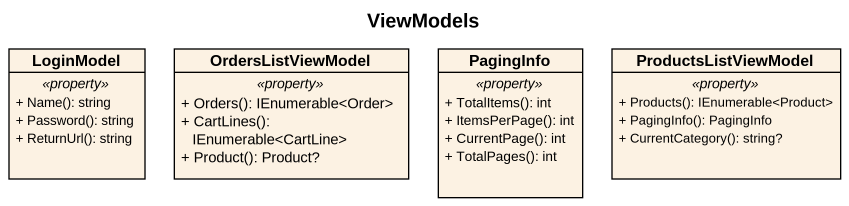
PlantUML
@startuml
title ViewModels
hide circle
hide empty members
skinparam classAttributeIconSize 0
class LoginModel {
  .. <<property>> ..
  + Name(): string
  + Password(): string
  + ReturnUrl(): string
}
class OrdersListViewModel {
  .. <<property>> ..
  + Orders(): IEnumerable<Order>
  + CartLines(): IEnumerable<CartLine>
  + Product(): Product?
}
class PagingInfo {
  .. <<property>> ..
  + TotalItems(): int
  + ItemsPerPage(): int
  + CurrentPage(): int
  + TotalPages(): int
}
class ProductsListViewModel {
  .. <<property>> ..
  + Products(): IEnumerable<Product>
  + PagingInfo(): PagingInfo
  + CurrentCategory(): string?
}
@enduml
